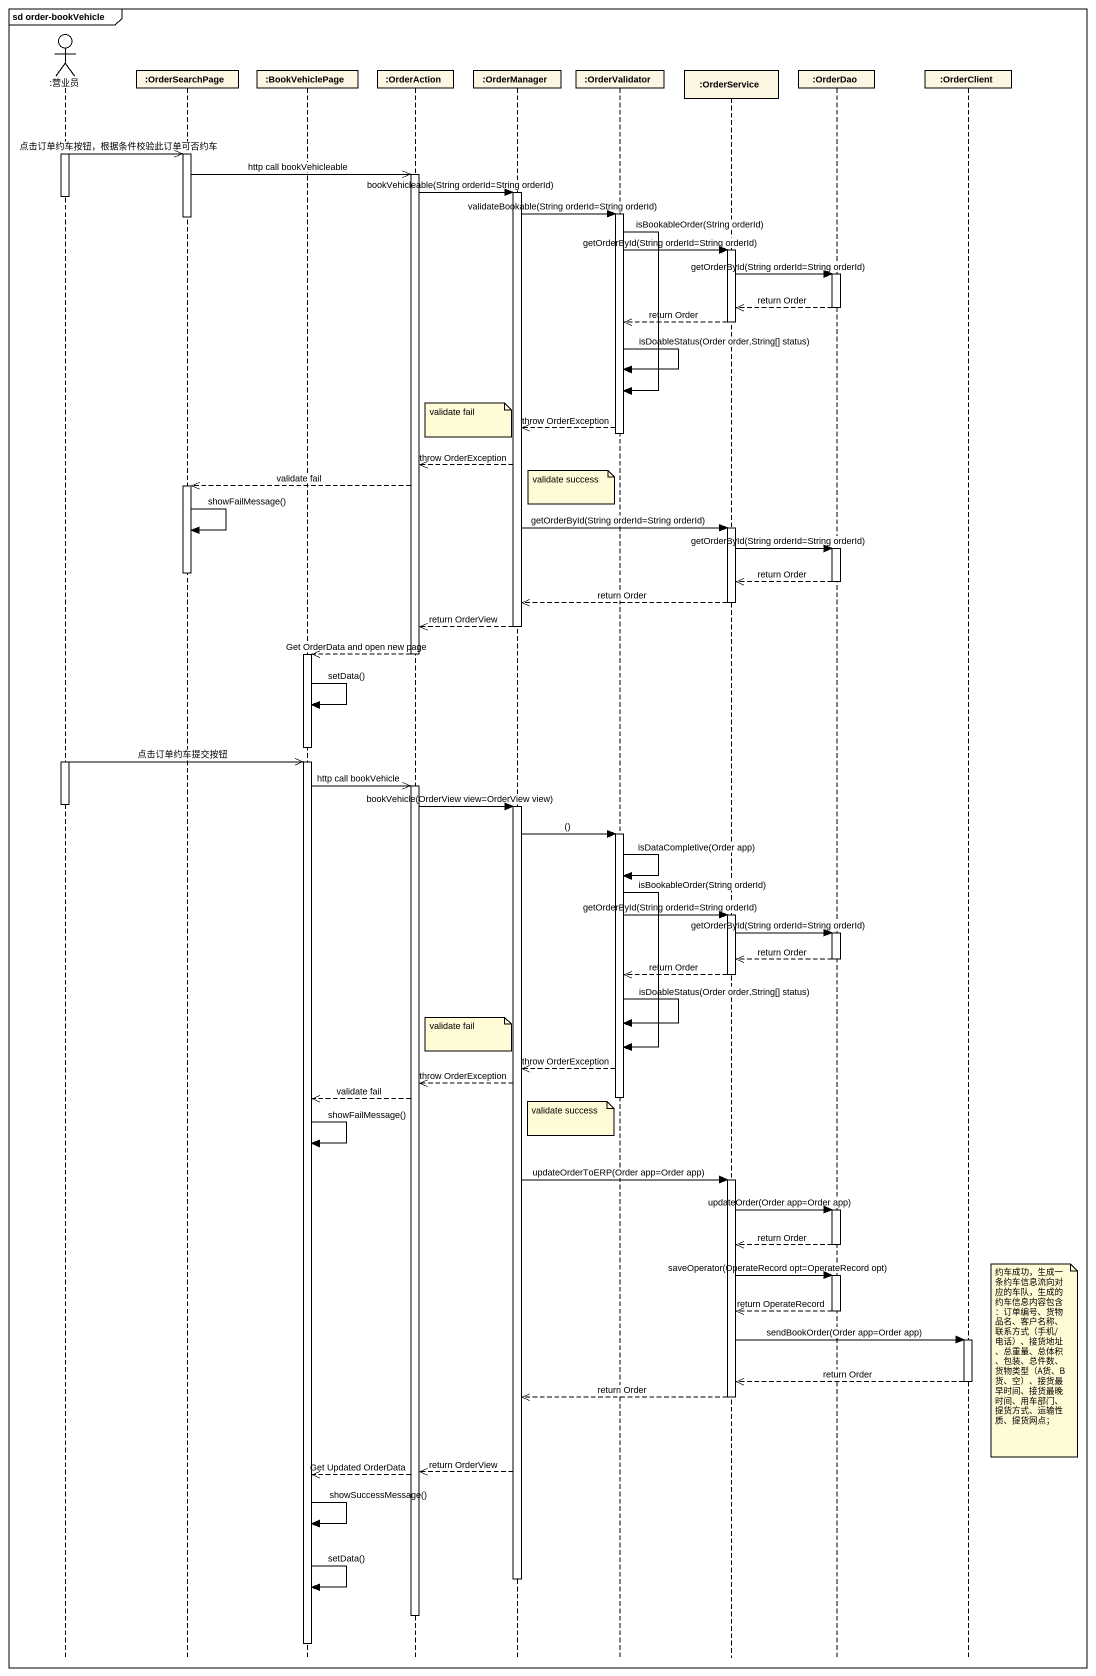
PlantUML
@startuml
mainframe sd order-bookVehicle
hide footbox
actor ":营业员" as 营业员
participant ":OrderSearchPage" as OrderSearchPage
participant ":BookVehiclePage" as BookVehiclePage
participant ":OrderAction" as OrderAction
participant ":OrderManager" as OrderManager
participant ":OrderValidator" as OrderValidator
participant ":OrderService" as OrderService
participant ":OrderDao" as OrderDao
participant ":OrderClient" as OrderClient

activate 营业员
营业员 ->> OrderSearchPage : 点击订单约车按钮，根据条件校验此订单可否约车
activate OrderSearchPage
OrderSearchPage ->> OrderAction : http call bookVehicleable
activate OrderAction
OrderAction -> OrderManager : bookVehicleable(String orderId=String orderId)
activate OrderManager
deactivate 营业员
OrderManager -> OrderValidator : validateBookable(String orderId=String orderId)
activate OrderValidator
deactivate OrderSearchPage
OrderValidator -> OrderService : getOrderById(String orderId=String orderId)
activate OrderService
OrderService -> OrderDao : getOrderById(String orderId=String orderId)
activate OrderDao
OrderDao -->> OrderService : return Order
deactivate OrderDao
OrderService -->> OrderValidator : return Order
deactivate OrderService
OrderValidator -> OrderValidator : isDoableStatus(Order order,String[] status)
OrderValidator -> OrderValidator : isBookableOrder(String orderId)
note left of OrderManager : validate fail
OrderValidator -->> OrderManager : throw OrderException
deactivate OrderValidator
OrderManager -->> OrderAction : throw OrderException
OrderAction -->> OrderSearchPage : validate fail
activate OrderSearchPage
note left of OrderValidator : validate success
OrderManager -> OrderService : getOrderById(String orderId=String orderId)
activate OrderService
OrderSearchPage -> OrderSearchPage : showFailMessage()
OrderService -> OrderDao : getOrderById(String orderId=String orderId)
activate OrderDao
deactivate OrderSearchPage
OrderDao -->> OrderService : return Order
deactivate OrderDao
OrderService -->> OrderManager : return Order
deactivate OrderService
OrderManager -->> OrderAction : return OrderView
deactivate OrderManager
OrderAction -->> BookVehiclePage : Get OrderData and open new page
deactivate OrderAction
activate BookVehiclePage
BookVehiclePage -> BookVehiclePage : setData()
deactivate BookVehiclePage
activate 营业员
营业员 ->> BookVehiclePage : 点击订单约车提交按钮
activate BookVehiclePage
BookVehiclePage ->> OrderAction : http call bookVehicle
activate OrderAction
deactivate 营业员
OrderAction -> OrderManager : bookVehicle(OrderView view=OrderView view)
activate OrderManager
OrderManager -> OrderValidator : ()
activate OrderValidator
OrderValidator -> OrderValidator : isDataCompletive(Order app)
OrderValidator -> OrderService : getOrderById(String orderId=String orderId)
activate OrderService
OrderService -> OrderDao : getOrderById(String orderId=String orderId)
activate OrderDao
OrderDao -->> OrderService : return Order
deactivate OrderDao
OrderService -->> OrderValidator : return Order
deactivate OrderService
OrderValidator -> OrderValidator : isDoableStatus(Order order,String[] status)
note left of OrderManager : validate fail
OrderValidator -> OrderValidator : isBookableOrder(String orderId)
OrderValidator -->> OrderManager : throw OrderException
OrderManager -->> OrderAction : throw OrderException
deactivate OrderValidator
OrderAction -->> BookVehiclePage : validate fail
note left of OrderValidator : validate success
BookVehiclePage -> BookVehiclePage : showFailMessage()
OrderManager -> OrderService : updateOrderToERP(Order app=Order app)
activate OrderService
OrderService -> OrderDao : updateOrder(Order app=Order app)
activate OrderDao
OrderDao -->> OrderService : return Order
deactivate OrderDao
OrderService -> OrderDao : saveOperator(OperateRecord opt=OperateRecord opt)
activate OrderDao
OrderDao -->> OrderService : return OperateRecord
deactivate OrderDao
OrderService -> OrderClient : sendBookOrder(Order app=Order app)
activate OrderClient
note right of OrderClient : 约车成功，生成一条约车信息流向对应的车队，生成的约车信息内容包含：订单编号、货物品名、客户名称、联系方式（手机/电话）、接货地址、总重量、总体积、包装、总件数、货物类型（A货、B货、空）、接货最早时间、接货最晚时间、用车部门、提货方式、运输性质、提货网点；
OrderClient -->> OrderService : return Order
deactivate OrderClient
OrderService -->> OrderManager : return Order
deactivate OrderService
OrderManager -->> OrderAction : return OrderView
OrderAction -->> BookVehiclePage : Get Updated OrderData
BookVehiclePage -> BookVehiclePage : showSuccessMessage()
deactivate OrderManager
BookVehiclePage -> BookVehiclePage : setData()
deactivate OrderAction
deactivate BookVehiclePage
@enduml
